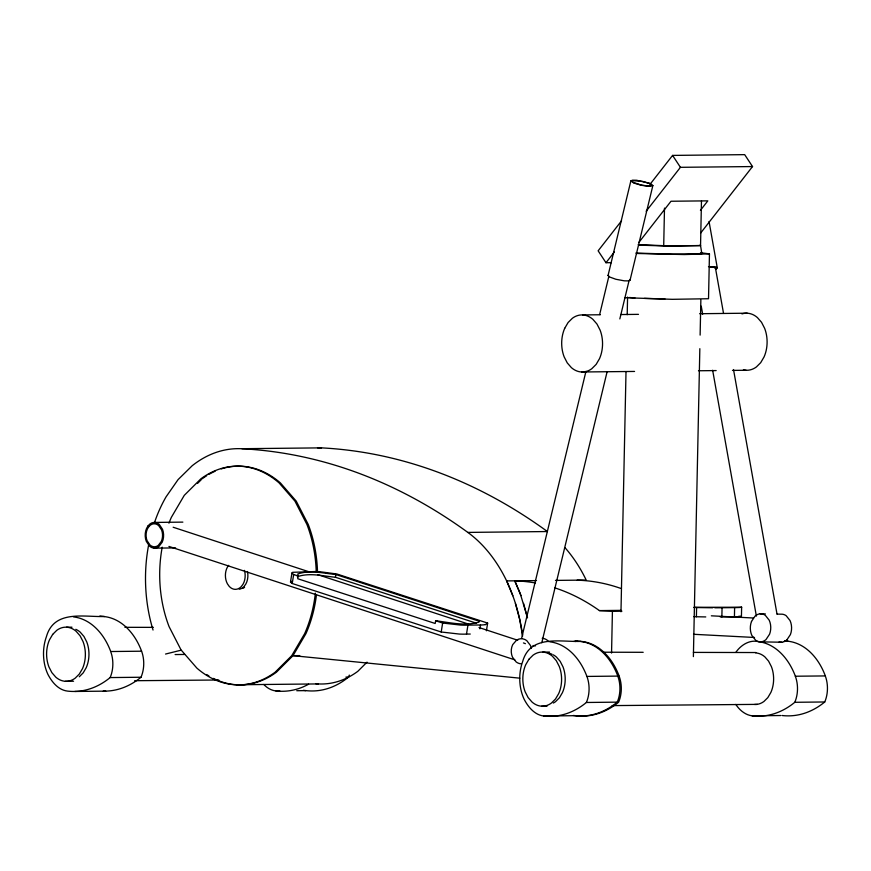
<?xml version="1.0" encoding="UTF-8"?>
<svg xmlns="http://www.w3.org/2000/svg" width="871" height="871" viewBox="0 0 871 871"><rect width="100%" height="100%" fill="white"/><g stroke="black" fill="none" stroke-linecap="round" stroke-linejoin="round"><path stroke-width="1.31" d="M611.551 653.076L612.422 611.279L621.916 611.181M620.979 611.79L626.009 371.677M627.207 314.703L627.577 297.076M639.292 245.143L663.702 245.938L664.497 208.093M635.852 253.069L673.011 254.18L701.83 253.635L700.545 245.557L701.471 200.951M693.381 656.614L699.838 348.683M700.121 335.117L700.861 299.853M705.771 616.929L696.397 616.755L696.593 607.555L693.893 607.414M624.572 297.686L672.314 299.319L708.526 298.731L709.462 253.864L700.469 252.753M720.263 616.962A30.507 0.958 1.2 0 0 721.863 616.94L722.059 607.74L734.612 607.61A24.671 0.773 1.2 0 0 739.479 607.49L741.689 607.239L694.133 607.294M721.874 616.94L734.427 616.81L734.612 607.61M734.416 616.81A24.671 0.773 1.2 0 0 739.283 616.69L741.428 616.483L741.635 607.185M470.264 634.044L466.497 634.088A30.518 5.008 9 0 1 459.257 634.055L441.205 631.998L292.221 583.494L290.489 582.078L291.992 572.813L292.689 572.312L315.367 571.528A29.07 4.769 9 0 1 320.354 571.79L336.805 573.978L487.651 623.092L485.376 624.605M292.221 583.494L293.669 574.522L291.937 573.107M298.176 575.992L297.74 578.736L435.195 623.484L435.642 620.751C449.774 622.515 464.896 626.303 478.854 622.177L479.42 621.295L335.879 574.522C323.435 573.325 309.869 569.721 297.762 573.989L298.176 575.992L293.669 574.522M476.393 623.19L335.444 577.255L335.879 574.522M441.205 631.998L442.642 623.037L435.642 620.751M466.497 634.088L467.945 625.117L480.498 624.986A24.682 4.05 9 0 0 485.376 624.605M479.877 628.829L480.498 624.986M486.41 630.778L487.651 623.092M290.489 582.078L291.241 581.273M715.32 268.66L714.895 267.495L709.647 266.918M709.048 221.528L717.279 267.8L716.114 269.4M608.045 275.541L630.854 180.907L632.509 180.177L636.668 180.253L649.897 183.389L652.869 185.534L630.06 280.168L628.405 280.898L624.246 280.821L615.851 279.264L609.341 276.891L608.045 275.541L608.513 275.073M521.598 638.345L585.954 371.362M599.651 314.529L608.883 276.205M541.784 642.722L607.098 371.786M619.836 318.917L629.08 280.582M751.499 621.469L755.092 616.069A14.339 10.321 -88.6 0 1 765.315 615.318L769.191 620.174A13.925 10.017 -88.6 0 1 769.583 634.197L765.979 639.608A14.339 10.321 -88.6 0 1 755.767 640.359L751.88 635.503A13.925 10.017 -88.6 0 1 751.499 621.469M564.724 328.28L568.088 322.542L572.421 318.231A29.146 20.632 89.4 0 1 592.846 319.298L596.983 324.056L600.108 330.131A28.286 20.022 89.4 0 1 599.509 358.656L596.145 364.394L591.812 368.705A29.146 20.632 89.4 0 1 571.387 367.638L567.25 362.891L564.125 356.805A28.286 20.022 89.4 0 1 564.724 328.28M228.67 565.355L227.451 567.032A13.696 9.701 89.4 0 0 227.429 583.853L229.247 586.423A14.088 9.973 89.4 0 0 241.289 586.586L243.118 584.071A13.696 9.701 89.4 0 0 244.435 570.385M621.556 220.799L598.137 250.815L605.976 262.726L611.42 262.672M650.006 184.347L672.586 155.408L744.683 154.646L752.522 166.557L700.665 233.025M605.976 262.726L614.349 252.013M646.13 211.272L680.425 167.319L752.522 166.557M638.933 242.334L670.997 201.245L707.829 200.853L700.436 210.336M735.821 652.401C740.666 645.269 749.321 639.586 758.206 641.568M786.818 639.978L790.411 634.567A13.925 10.017 -88.6 0 0 790.03 620.544L786.143 615.688A14.339 10.321 -88.6 0 0 780.982 614.186L777.074 614.109M197.532 483.416L201.212 479.747M79.272 676.778L83.181 672.88L86.218 667.698A25.542 18.084 89.4 0 0 86.762 641.938L83.943 636.44L80.208 632.15A26.326 18.639 89.4 0 0 75.81 629.341M367.018 662.156L357.807 671.334A111.63 79.032 89.4 0 1 315.825 683.735M652.869 185.534L649.385 186.34L641.502 185.305L633.827 183.062L630.854 180.907M297.316 576.722C309.423 572.465 322.989 576.058 335.444 577.255M573.815 641.47L576.123 640.882L582.002 641.492A64.737 45.825 89.4 0 1 619.172 676.146M575.176 641.535L577.484 640.958M165.555 654.045L181.037 650.202M699.761 245.252L700.545 245.557L672.869 246.079L638.193 244.609M709.462 253.864L684.236 254.55L636.592 253.472M708.493 266.635L715.222 266.733L717.279 267.8M663.702 245.938L700.545 245.557M582.71 314.943L600.391 314.758M620.794 314.54L638.476 314.355M699.674 313.712L747.274 313.201M581.523 371.993L634.556 371.438M698.477 370.763L716.158 370.578M732.478 370.404L746.077 370.262M241.942 448.707L321.508 447.868A753.557 533.509 89.4 0 1 547.413 531.539L467.836 532.41A753.557 533.509 89.4 0 0 241.942 448.75A133.437 94.471 89.4 0 0 192.164 465.756L178.065 479.627L166.045 496.884A129.735 91.847 89.4 0 0 154.363 522.948M154.668 522.426L182.866 522.121M154.123 548.142L175.615 547.913M536.482 580.598L506.639 580.913A146.84 103.954 89.4 0 0 467.836 532.421M555.469 580.402L586.205 580.075A146.84 103.954 89.4 0 0 564.974 547.663M554.696 587.816A276.956 196.084 89.4 0 1 599.411 610.593L621.11 610.364M104.411 616.592A64.737 45.825 89.4 0 1 141.592 651.17A26.511 18.77 89.4 0 1 141.004 677.246L110.138 677.573A103.137 73.022 89.4 0 1 67.47 691.095C58.346 690.006 51.868 682.037 47.894 674.328A37.366 26.457 89.4 0 1 46.424 636.657C54.002 609.667 83.594 617.104 104.411 616.526L99.893 615.993M580.641 641.415C559.824 642.014 530.221 634.567 522.654 661.568A37.366 26.457 89.4 0 0 524.135 699.228C528.098 706.947 534.587 714.884 543.7 716.016L574.555 715.69A103.137 73.022 89.4 0 0 617.234 702.157A26.511 18.77 89.4 0 0 617.779 676.103L586.912 676.429A64.737 45.825 89.4 0 0 549.775 641.818M784.259 641.296L788.157 641.252A64.737 45.825 89.4 0 1 825.338 675.907M141.548 651.203L110.682 651.53A26.511 18.77 89.4 0 1 110.149 677.573M175.115 654.557L184.554 654.459M299.744 655.602L293.004 655.667L276.434 672.194A111.63 79.032 89.4 0 1 216.814 680.001M345.918 677.105L348.52 677.072A26.511 18.77 89.4 0 0 349.293 675.09M758.206 641.633A64.737 45.825 89.4 0 1 795.375 676.223L825.294 675.929A26.511 18.77 89.4 0 1 824.75 701.972A103.137 73.022 89.4 0 1 782.082 715.505M236.988 684.78L318.372 683.92M74.884 691.465L105.75 691.139M263.826 684.486C267.822 688.863 273.766 691.759 279.798 690.899M296.728 690.714L305.852 690.616L303.337 690.322M543.7 715.995A103.137 73.022 89.4 0 0 586.379 702.483L617.234 702.146M735.832 704.421C739.425 710.05 745.336 715.015 752.119 715.831A103.137 73.022 89.4 0 0 794.798 702.298L824.75 701.972M752.119 715.831L780.775 715.527M65.423 681.296L73.556 681.231M134.635 680.708L218.773 680.001M541.653 706.196L547.075 706.152M612.215 705.597L757.432 704.378M66.555 627.185L71.977 627.196M124.901 627.316L153.394 627.37M542.785 652.085L549.568 652.096M603.843 652.216L643.19 652.303M693.392 652.401L755.81 652.542M712.718 607.784L696.593 607.555M664.911 298.938L644.431 298.394M760.154 613.815L765.359 613.903M760.927 641.862L781.755 642.232M738.739 616.243L741.45 616.385M711.335 615.819L753.35 618.007M599.411 610.593L612.422 611.279M693.697 616.614L696.397 616.755M693.534 634.284L754.526 637.474M634.915 297.936L629.461 297.501M519.802 678.171L293.004 655.667L305.917 633.685A108.342 76.702 89.4 0 0 316.5 594.512M784.771 640.849L788.157 641.252M573.401 715.461L575.916 715.755A103.137 73.022 89.4 0 0 618.595 702.222A26.511 18.77 89.4 0 0 619.139 676.168M533.019 645.531L535.513 645.868M442.642 623.037L460.705 625.084A30.518 5.008 9 0 0 467.945 625.117M173.155 527.238L308.65 571.67M317.686 574.631L468.674 624.148M479.006 627.534L517.722 640.239M168.92 546.422L514.783 659.837M523.438 642.929L525.42 643.68M701.013 253.319L701.83 253.635M548.654 641.622L547.271 640.229A12.858 10.31 88.8 0 0 542.208 638.323M672.586 155.408L680.425 167.319M629.777 279.547L630.06 280.168M535.469 582.993A276.956 196.084 89.4 0 0 514.783 580.848L520.945 595.622M514.783 580.826L520.194 593.412L527.532 617.877M512.812 595.71L506.639 580.913C514.674 597.952 519.878 616.211 522.578 634.839M523.558 603.363L527.271 617.082M515.425 603.451L519.693 619.477L522.622 636.07M715.461 268.018L723.54 313.44M733.513 369.544L776.997 614.011M701.242 306.167L702.668 314.181M712.652 370.284L756.376 616.091M317.501 571.452A108.342 76.702 89.4 0 0 308.214 524.407L296.238 501.13L280.397 482.915A111.63 79.032 89.4 0 0 221.234 468.903M162.202 547.184A108.342 76.702 89.4 0 0 169.072 626.619L181.037 649.897L196.879 668.111A111.63 79.032 89.4 0 0 275.149 672.194L291.72 655.689L304.632 633.707A108.342 76.702 89.4 0 0 315.367 593.173M168.941 523.188A108.342 76.702 89.4 0 1 171.358 517.341L184.271 495.359L200.853 478.843A111.63 79.032 89.4 0 1 279.112 482.937L294.953 501.141L306.919 524.429A108.342 76.702 89.4 0 1 316.217 571.463M239.275 589.232A14.088 9.973 89.4 0 0 244 586.564L245.829 584.038A13.696 9.701 89.4 0 0 247.44 571.496M215.67 679.489A111.63 79.032 89.4 0 1 213.395 678.411M208.888 675.929A111.63 79.032 89.4 0 1 206.677 674.535M317.512 447.781A133.437 94.471 89.4 0 1 321.508 447.879M153.046 630.038A129.735 91.847 89.4 0 1 148.745 544.331M577.168 580.184A276.956 196.084 89.4 0 1 620.653 588.361M348.531 677.083A103.137 73.022 89.4 0 1 305.852 690.605M308.606 684.203A103.137 73.022 89.4 0 1 275.889 690.921M244.588 587.228A14.088 9.973 89.4 0 1 243.053 588.317M73.545 616.918A64.737 45.825 89.4 0 1 110.726 651.497M141.004 677.257A103.137 73.022 89.4 0 1 103.268 691.128M586.923 676.429A26.511 18.77 89.4 0 1 586.379 702.472M754.624 704.465A26.326 18.639 89.4 0 0 763.921 701.493L767.83 697.606L770.879 692.423A25.542 18.084 89.4 0 0 771.412 666.653L768.592 661.165L764.858 656.865A26.326 18.639 89.4 0 0 755.701 652.934M580.641 641.492A64.737 45.825 89.4 0 1 617.822 676.07M795.343 676.244A26.511 18.77 89.4 0 1 794.798 702.298M548.48 653.228A26.326 18.639 89.4 0 1 552.04 654.241M553.172 654.796A26.326 18.639 89.4 0 1 556.438 657.05L560.173 661.339L562.993 666.838A25.542 18.084 89.4 0 1 562.448 692.597L559.411 697.78L555.502 701.678A26.326 18.639 89.4 0 1 553.303 703.049M202.137 478.832A111.63 79.032 89.4 0 1 206.71 475.708M209.062 474.292A111.63 79.032 89.4 0 1 215.093 471.244M786.818 639.978A14.339 10.321 -88.6 0 1 779.099 641.949M743.409 369.87A29.146 20.632 89.4 0 0 756.366 366.974L760.699 362.663L764.063 356.925A28.286 20.022 89.4 0 0 764.662 328.389L761.537 322.314L757.4 317.567A29.146 20.632 89.4 0 0 741.961 313.898M531.354 648.449A12.423 9.962 88.8 0 0 530.395 645.378L526.759 640.62A12.858 10.31 88.8 0 0 516.568 640.174L512.736 644.594A12.423 9.962 88.8 0 0 512.475 657.137L516.111 661.895A12.858 10.31 88.8 0 0 521.174 663.811M722.059 607.74A30.507 0.958 1.2 0 1 714.819 607.795M52.685 634.393L49.484 639.837A26.827 18.988 89.4 0 0 48.918 666.892L51.879 672.652L55.809 677.17A27.632 19.565 89.4 0 0 75.178 678.182L79.283 674.089L82.484 668.645A26.827 18.988 89.4 0 0 83.05 641.589L80.088 635.83L76.169 631.323A27.632 19.565 89.4 0 0 56.789 630.31L52.685 634.393M148.07 525.844L146.557 528.436A12.749 9.026 89.4 0 0 146.284 541.294L149.562 546.182A13.141 9.298 89.4 0 0 158.772 546.661L162.235 542.132A12.749 9.026 89.4 0 0 162.507 529.263L159.23 524.386A13.141 9.298 89.4 0 0 150.019 523.907L148.07 525.844M148.658 526.846L147.308 529.154A11.399 8.079 89.4 0 0 147.057 540.662L149.986 545.028A11.748 8.318 89.4 0 0 158.228 545.464L161.331 541.403A11.399 8.079 89.4 0 0 161.571 529.906L158.642 525.54A11.748 8.318 89.4 0 0 150.411 525.104L148.658 526.846M528.915 659.293L525.714 664.736A26.827 18.988 89.4 0 0 525.148 691.792L528.109 697.551L532.039 702.059A27.632 19.565 89.4 0 0 551.408 703.071L555.513 698.988L558.714 693.545A26.827 18.988 89.4 0 0 559.28 666.489L556.319 660.73L552.399 656.222A27.632 19.565 89.4 0 0 533.019 655.21L528.915 659.293M632.346 180.635L631.823 181.037L632.836 182.257L641.241 185.077L648.579 186.089L652.009 185.425L649.537 183.476L642.591 181.386L632.346 180.635"/></g></svg>
